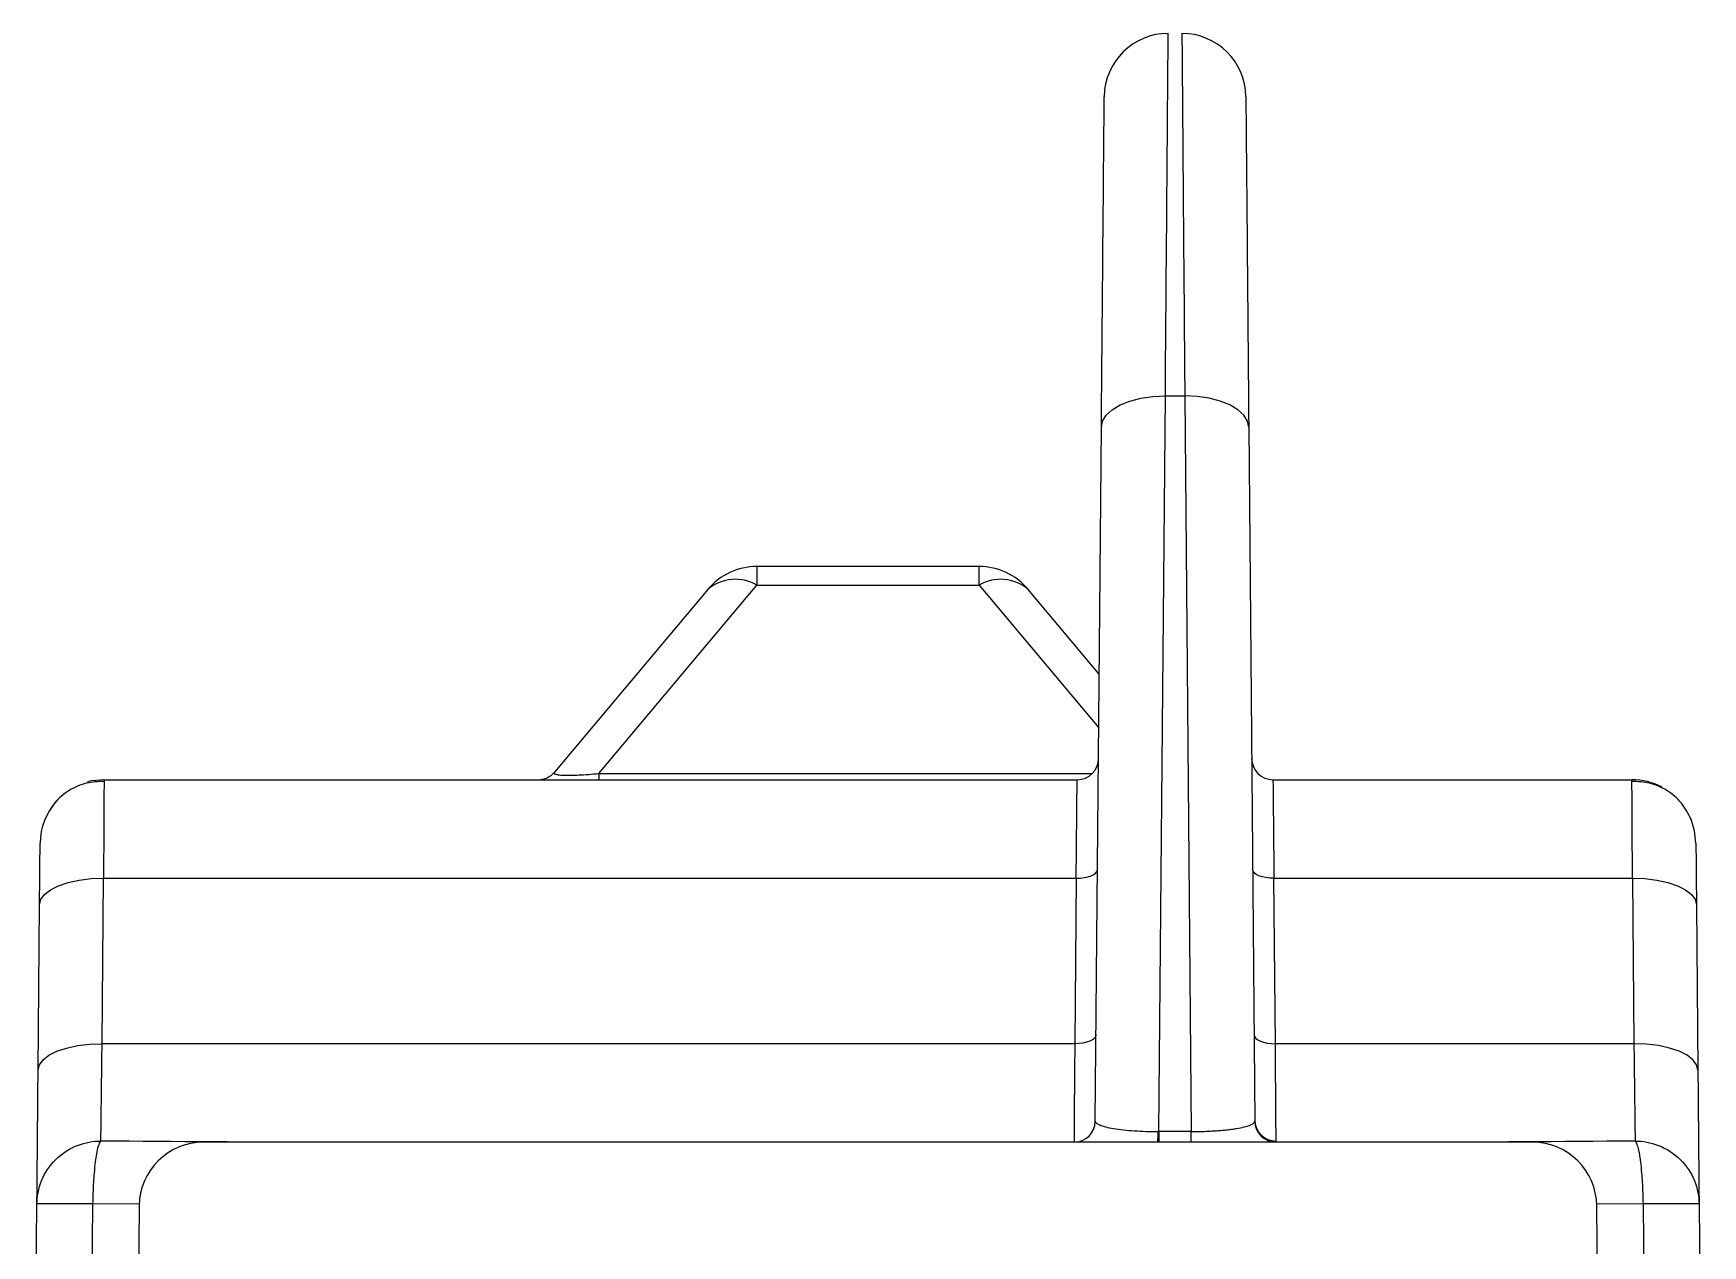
# Model space of a CAD drawing. Header units: inches. Extents: x 897.4 to 914.4, y -8.5 to 2.5.
# Drawn here: x 908.223 to 908.994, y -2.827 to -2.267 of the extents above; entities that cross this region are included whole.
import ezdxf

# ---------------------------------------------------------------- set-up
doc = ezdxf.new("R2010")
doc.units = ezdxf.units.IN
doc.header["$LTSCALE"] = 4
doc.header["$MEASUREMENT"] = 0
doc.layers.get('0').update_dxf_attribs({"linetype": 'CONTINUOUS'})

msp = doc.modelspace()

# ---------------------------------------------------------------- linework, layer by layer
for p, q in [((908.74275, -2.7742), (908.74571, -2.43464)), ((908.74571, -2.43464), (908.75469, -2.43464)), ((908.75469, -2.43464), (908.75765, -2.7742)), ((908.71339, -2.76937), (908.71619, -2.44914)), ((908.78421, -2.44914), (908.78701, -2.76937)), ((908.55719, -2.51338), (908.55719, -2.52202)), ((908.65975, -2.51338), (908.55719, -2.51338)), ((908.65975, -2.52202), (908.65975, -2.51338)), ((908.53457, -2.52392), (908.46378, -2.60828)), ((908.48427, -2.60892), (908.55719, -2.52202)), ((908.55719, -2.52202), (908.65975, -2.52202)), ((908.65975, -2.52202), (908.71497, -2.58784)), ((908.71519, -2.56304), (908.68237, -2.52392)), ((908.25585, -2.6118), (908.25584, -2.61323)), ((908.25585, -2.6118), (908.70501, -2.6118)), ((908.48427, -2.60892), (908.48427, -2.6118)), ((908.48427, -2.60892), (908.71192, -2.60892)), ((908.79539, -2.6118), (908.96109, -2.6118)), ((908.25493, -2.73366), (908.2556, -2.65726)), ((908.2556, -2.65726), (908.70456, -2.65726)), ((908.70456, -2.65726), (908.7039, -2.73366)), ((908.7965, -2.73366), (908.79584, -2.65726)), ((908.79584, -2.65726), (908.96133, -2.65726)), ((908.96133, -2.65726), (908.962, -2.73366)), ((908.22541, -2.74588), (908.22607, -2.66948)), ((908.99086, -2.66948), (908.99153, -2.74588)), ((908.7039, -2.73366), (908.25493, -2.73366)), ((908.962, -2.73366), (908.7965, -2.73366)), ((908.9153, -2.77912), (908.30163, -2.77912)), ((908.74275, -2.7742), (908.74275, -2.77912)), ((908.75765, -2.7742), (908.74275, -2.7742)), ((908.75765, -2.77912), (908.75765, -2.7742)), ((908.22323, -2.99566), (908.22487, -2.80761)), ((908.24909, -2.99566), (908.25073, -2.80761)), ((908.27228, -2.80777), (908.25073, -2.80761)), ((908.27211, -2.80839), (908.27141, -2.88765)), ((908.9662, -2.80761), (908.94466, -2.80777)), ((908.94552, -2.88765), (908.94483, -2.80839)), ((908.9662, -2.80761), (908.96784, -2.99566)), ((908.99207, -2.80761), (908.99371, -2.99566))]:
    msp.add_line(p, q)
at = {"flags": 128}
for points in [[(908.71619, -2.44914), (908.71677, -2.44627), (908.71847, -2.44353), (908.72121, -2.441), (908.72488, -2.4388), (908.72935, -2.437), (908.73444, -2.43568), (908.73997, -2.43488), (908.74571, -2.43464)], [(908.78421, -2.44914), (908.78362, -2.44627), (908.78193, -2.44353), (908.77919, -2.441), (908.77552, -2.4388), (908.77105, -2.437), (908.76596, -2.43568), (908.76043, -2.43488), (908.75469, -2.43464)], [(908.25585, -2.6118), (908.25012, -2.61236), (908.24828, -2.61279)], [(908.99061, -2.64107), (908.99, -2.63535), (908.98837, -2.63004)], [(908.22607, -2.66948), (908.22666, -2.66706), (908.22835, -2.66474), (908.23109, -2.66261), (908.23476, -2.66075), (908.23923, -2.65924), (908.24433, -2.65813), (908.24985, -2.65746), (908.2556, -2.65726)], [(908.70456, -2.65726), (908.70648, -2.6572), (908.70832, -2.65698), (908.71002, -2.65661), (908.71151, -2.6561), (908.71273, -2.65548), (908.71364, -2.65477), (908.71421, -2.654), (908.7144, -2.65319)], [(908.79584, -2.65726), (908.79392, -2.6572), (908.79208, -2.65698), (908.79038, -2.65661), (908.78889, -2.6561), (908.78766, -2.65548), (908.78675, -2.65477), (908.78619, -2.654), (908.78599, -2.65319)], [(908.96133, -2.65726), (908.96708, -2.65746), (908.97261, -2.65813), (908.9777, -2.65924), (908.98217, -2.66075), (908.98585, -2.66261), (908.98858, -2.66474), (908.99027, -2.66706), (908.99086, -2.66948)], [(908.22541, -2.74588), (908.22599, -2.74346), (908.22769, -2.74114), (908.23042, -2.73901), (908.23409, -2.73715), (908.23856, -2.73564), (908.24366, -2.73452), (908.24919, -2.73386), (908.25493, -2.73366)], [(908.71374, -2.72959), (908.71354, -2.73039), (908.71298, -2.73117), (908.71207, -2.73188), (908.71084, -2.7325), (908.70935, -2.733), (908.70765, -2.73337), (908.70581, -2.73359), (908.7039, -2.73366)], [(908.78666, -2.72959), (908.78686, -2.73039), (908.78742, -2.73117), (908.78833, -2.73188), (908.78956, -2.7325), (908.79105, -2.733), (908.79274, -2.73337), (908.79459, -2.73359), (908.7965, -2.73366)], [(908.99153, -2.74588), (908.99094, -2.74346), (908.98925, -2.74114), (908.98651, -2.73901), (908.98284, -2.73715), (908.97837, -2.73564), (908.97327, -2.73452), (908.96775, -2.73386), (908.962, -2.73366)]]:
    msp.add_lwpolyline(points, dxfattribs=at)
for centre, radius, start, end in [((908.74704, -2.29684), 0.02953, 90, 179.5), ((908.75335, -2.29684), 0.02953, 0.5, 90), ((908.55719, -2.5429), 0.02953, 90, 140), ((908.54721, -2.5388), 0.01952, 59.25108, 130.3478), ((908.65975, -2.5429), 0.02953, 40, 90), ((908.66973, -2.5388), 0.01952, 49.6522, 120.74892), ((908.70501, -2.60196), 0.00984, 270, 359.5), ((908.79539, -2.60196), 0.00984, 180.5, 270), ((908.45624, -2.60196), 0.00984, 270, 320), ((908.96109, -2.64133), 0.02953, 61.95492, 90), ((908.25585, -2.64133), 0.02953, 138.25467, 179.5), ((908.70355, -2.76928), 0.00984, 270, 359.5), ((908.79681, -2.76875), 0.00981, 180.706, 270.21311), ((908.79685, -2.76928), 0.00984, 180.5, 270), ((908.30163, -2.80865), 0.02953, 90, 179.5), ((908.68081, -2.77505), 0.06156, 356.20904, 0.79187), ((908.9153, -2.80865), 0.02953, 0.5, 90), ((908.2378, -3.60798), 0.80047, 89.07431, 90.92569), ((908.97913, -3.60798), 0.80047, 89.07431, 90.92569)]:
    msp.add_arc(centre, radius, start, end)
for points, knots in [([(908.74571, -2.43464), (908.74591, -2.40934), (908.7461, -2.38598), (908.74643, -2.34468), (908.74657, -2.32675), (908.7468, -2.29754), (908.74689, -2.28627), (908.74701, -2.27116), (908.74704, -2.26731), (908.74704, -2.26731)], [0, 0, 0, 0, 0.25, 0.25, 0.5, 0.5, 0.75, 0.75, 1, 1, 1, 1]), ([(908.75335, -2.26731), (908.75335, -2.26731), (908.75339, -2.27116), (908.75351, -2.28627), (908.7536, -2.29754), (908.75383, -2.32675), (908.75397, -2.34468), (908.7543, -2.38598), (908.75448, -2.40934), (908.75469, -2.43464)], [0, 0, 0, 0, 0.25, 0.25, 0.5, 0.5, 0.75, 0.75, 1, 1, 1, 1]), ([(908.71619, -2.44914), (908.71621, -2.44591), (908.71627, -2.43947), (908.71635, -2.43009), (908.71643, -2.42094), (908.71651, -2.41205), (908.71658, -2.40341), (908.71666, -2.39502), (908.71679, -2.37982), (908.71697, -2.35932), (908.71717, -2.33669), (908.71732, -2.31869), (908.71742, -2.30799), (908.71747, -2.30202), (908.7175, -2.2989), (908.71751, -2.29694), (908.71752, -2.2967), (908.71752, -2.29658)], [0, 0, 0, 0, 0.035216, 0.070317, 0.105348, 0.140358, 0.175394, 0.210505, 0.245737, 0.372845, 0.500018, 0.627124, 0.754297, 0.815838, 0.877132, 0.938434, 1, 1, 1, 1]), ([(908.78288, -2.29658), (908.78288, -2.29662), (908.78288, -2.2967), (908.78289, -2.29734), (908.7829, -2.29836), (908.78291, -2.29979), (908.78293, -2.30164), (908.78294, -2.30389), (908.78299, -2.30887), (908.78307, -2.31868), (908.78323, -2.33669), (908.78343, -2.35932), (908.78362, -2.38167), (908.78379, -2.40117), (908.78393, -2.41638), (908.78407, -2.43231), (908.78416, -2.44352), (908.78421, -2.44914)], [0, 0, 0, 0, 0.035215, 0.070315, 0.105345, 0.140354, 0.17539, 0.2105, 0.245731, 0.372837, 0.50001, 0.627117, 0.754291, 0.815834, 0.877129, 0.938432, 1, 1, 1, 1]), ([(908.46378, -2.60828), (908.4637, -2.60842), (908.46353, -2.60868), (908.46376, -2.60902), (908.46434, -2.6093), (908.46527, -2.60951), (908.46655, -2.60967), (908.46921, -2.60982), (908.4752, -2.60969), (908.4811, -2.60919), (908.48427, -2.60892)], [0, 0, 0, 0, 0.104768, 0.201389, 0.290583, 0.373262, 0.450573, 0.523911, 0.743812, 1, 1, 1, 1]), ([(908.70456, -2.65726), (908.70458, -2.65561), (908.70461, -2.65231), (908.70466, -2.64763), (908.7047, -2.6432), (908.70474, -2.63904), (908.70478, -2.63517), (908.70481, -2.63159), (908.70484, -2.62831), (908.70487, -2.62533), (908.7049, -2.62266), (908.70492, -2.62029), (908.70494, -2.61823), (908.70496, -2.61646), (908.70497, -2.61499), (908.70499, -2.6138), (908.705, -2.61289), (908.705, -2.61226), (908.70501, -2.61187), (908.70501, -2.61182), (908.70501, -2.6118)], [0, 0, 0, 0, 0.062015, 0.123269, 0.183764, 0.243499, 0.302474, 0.360689, 0.418145, 0.47484, 0.530775, 0.585951, 0.640367, 0.694022, 0.746918, 0.799054, 0.850431, 0.901047, 0.950903, 1, 1, 1, 1]), ([(908.79539, -2.6118), (908.79539, -2.61184), (908.79539, -2.61192), (908.7954, -2.61257), (908.79541, -2.61363), (908.79542, -2.61515), (908.79545, -2.61716), (908.79547, -2.61965), (908.7955, -2.62264), (908.79553, -2.62613), (908.79557, -2.63013), (908.79562, -2.63462), (908.79566, -2.6396), (908.79572, -2.64505), (908.79577, -2.65093), (908.79581, -2.65514), (908.79584, -2.65726)], [0, 0, 0, 0, 0.063265, 0.127787, 0.193564, 0.260597, 0.328886, 0.398431, 0.469231, 0.541288, 0.6146, 0.689169, 0.764993, 0.842073, 0.920408, 1, 1, 1, 1]), ([(908.96133, -2.65726), (908.96132, -2.65561), (908.96131, -2.65231), (908.96128, -2.64763), (908.96126, -2.6432), (908.96124, -2.63904), (908.96121, -2.63517), (908.9612, -2.63159), (908.96118, -2.62831), (908.96116, -2.62533), (908.96115, -2.62266), (908.96113, -2.62029), (908.96112, -2.61823), (908.96111, -2.61646), (908.9611, -2.61499), (908.9611, -2.6138), (908.96109, -2.61289), (908.96109, -2.61226), (908.96109, -2.61187), (908.96109, -2.61182), (908.96109, -2.6118)], [0, 0, 0, 0, 0.062014, 0.123268, 0.183762, 0.243496, 0.302471, 0.360686, 0.418141, 0.474836, 0.530772, 0.585947, 0.640363, 0.69402, 0.746916, 0.799052, 0.850429, 0.901046, 0.950903, 1, 1, 1, 1]), ([(908.25584, -2.6126), (908.25312, -2.61269), (908.24749, -2.61288), (908.2395, -2.61643), (908.23259, -2.62222), (908.22983, -2.62761), (908.22847, -2.63027)], [0, 0, 0, 0, 0.236872, 0.489139, 0.747274, 1, 1, 1, 1]), ([(908.25584, -2.61323), (908.25584, -2.61351), (908.25583, -2.61448), (908.25579, -2.62226), (908.25571, -2.63642), (908.25564, -2.65018), (908.2556, -2.65726)], [0, 0, 0, 0, 0.116844, 0.393768, 0.688161, 1, 1, 1, 1]), ([(908.98847, -2.63027), (908.9871, -2.62761), (908.98434, -2.62222), (908.97743, -2.61643), (908.96944, -2.61288), (908.96382, -2.61269), (908.96109, -2.6126)], [0, 0, 0, 0, 0.252726, 0.510861, 0.763128, 1, 1, 1, 1]), ([(908.22607, -2.66948), (908.22609, -2.66812), (908.22611, -2.66541), (908.22614, -2.66159), (908.22618, -2.65734), (908.22622, -2.65289), (908.22626, -2.64864), (908.22629, -2.64523), (908.22631, -2.64284), (908.22632, -2.64134), (908.22632, -2.64116), (908.22632, -2.64107)], [0, 0, 0, 0, 0.081689, 0.163109, 0.244962, 0.372322, 0.500057, 0.627416, 0.75515, 0.877482, 1, 1, 1, 1]), ([(908.99061, -2.64107), (908.99061, -2.64111), (908.99061, -2.64119), (908.99062, -2.64185), (908.99063, -2.64308), (908.99065, -2.64524), (908.99068, -2.64863), (908.99071, -2.65289), (908.99076, -2.65787), (908.99081, -2.6634), (908.99084, -2.66746), (908.99086, -2.66948)], [0, 0, 0, 0, 0.081687, 0.163104, 0.244956, 0.372314, 0.500048, 0.627407, 0.755143, 0.877479, 1, 1, 1, 1]), ([(908.25439, -2.77856), (908.25441, -2.77696), (908.25447, -2.77194), (908.25466, -2.75632), (908.25479, -2.74573), (908.25493, -2.73366)], [0, 0, 0, 0, 0.5, 0.5, 1, 1, 1, 1]), ([(908.7039, -2.73366), (908.70379, -2.74716), (908.7037, -2.75879), (908.70358, -2.77479), (908.70355, -2.77912), (908.70355, -2.77912)], [0, 0, 0, 0, 0.5, 0.5, 1, 1, 1, 1]), ([(908.79684, -2.77855), (908.79683, -2.77696), (908.79679, -2.77194), (908.79667, -2.75632), (908.79659, -2.74573), (908.7965, -2.73366)], [0, 0, 0, 0, 0.5, 0.5, 1, 1, 1, 1]), ([(908.962, -2.73366), (908.96214, -2.74573), (908.96227, -2.75632), (908.96246, -2.77194), (908.96252, -2.77696), (908.96254, -2.77856)], [0, 0, 0, 0, 0.5, 0.5, 1, 1, 1, 1]), ([(908.22487, -2.80761), (908.22487, -2.8073), (908.22488, -2.80668), (908.22489, -2.80523), (908.2249, -2.80339), (908.22493, -2.80035), (908.22497, -2.79549), (908.22504, -2.78802), (908.22512, -2.77912), (908.22521, -2.76898), (908.2253, -2.75792), (908.22537, -2.74989), (908.22541, -2.74588)], [0, 0, 0, 0, 0.061586, 0.122956, 0.18435, 0.246008, 0.372935, 0.500055, 0.626983, 0.754104, 0.877004, 1, 1, 1, 1]), ([(908.99153, -2.74588), (908.99154, -2.74791), (908.99158, -2.75195), (908.99163, -2.75777), (908.99168, -2.76337), (908.99174, -2.77063), (908.99182, -2.77911), (908.99189, -2.78801), (908.99196, -2.79549), (908.99201, -2.80127), (908.99205, -2.80552), (908.99206, -2.80691), (908.99207, -2.80761)], [0, 0, 0, 0, 0.061588, 0.12296, 0.184355, 0.246014, 0.372943, 0.500063, 0.626991, 0.75411, 0.877008, 1, 1, 1, 1]), ([(908.71339, -2.76937), (908.71343, -2.76955), (908.71349, -2.7699), (908.71399, -2.77038), (908.71463, -2.7708), (908.71582, -2.77137), (908.71794, -2.77204), (908.72167, -2.77281), (908.72614, -2.77341), (908.73129, -2.77385), (908.73676, -2.77414), (908.74052, -2.77418), (908.74236, -2.7742)], [0, 0, 0, 0, 0.081899, 0.153401, 0.214506, 0.265219, 0.410442, 0.536881, 0.664054, 0.782498, 0.893832, 1, 1, 1, 1]), ([(908.75765, -2.7742), (908.75857, -2.7742), (908.76043, -2.77419), (908.7632, -2.77412), (908.76596, -2.77401), (908.76868, -2.77385), (908.77132, -2.77366), (908.77386, -2.77342), (908.77627, -2.77314), (908.77919, -2.77272), (908.78239, -2.77206), (908.78494, -2.77125), (908.78666, -2.77032), (908.78688, -2.76972), (908.78701, -2.76937)], [0, 0, 0, 0, 0.052718, 0.106415, 0.161368, 0.217838, 0.276065, 0.336266, 0.39864, 0.463366, 0.589768, 0.735081, 0.846754, 1, 1, 1, 1]), ([(908.22487, -2.80761), (908.2249, -2.80417), (908.22556, -2.80047), (908.22847, -2.79331), (908.23073, -2.78988), (908.23648, -2.78422), (908.23996, -2.78201), (908.24719, -2.77918), (908.25093, -2.77856), (908.25439, -2.77856)], [0, 0, 0, 0, 0.25, 0.25, 0.5, 0.5, 0.75, 0.75, 1, 1, 1, 1]), ([(908.25073, -2.80761), (908.25075, -2.80686), (908.25078, -2.80519), (908.25088, -2.80179), (908.25109, -2.7977), (908.25142, -2.79277), (908.25192, -2.78834), (908.2525, -2.78409), (908.25332, -2.78027), (908.25401, -2.77917), (908.25439, -2.77856)], [0, 0, 0, 0, 0.053047, 0.118026, 0.241874, 0.350383, 0.500385, 0.622854, 0.78945, 1, 1, 1, 1]), ([(908.96254, -2.77856), (908.96269, -2.77874), (908.96298, -2.77909), (908.9634, -2.78009), (908.96378, -2.78129), (908.96411, -2.78265), (908.96438, -2.78407), (908.96462, -2.78548), (908.96481, -2.78684), (908.96512, -2.78929), (908.96551, -2.79277), (908.96584, -2.7977), (908.96605, -2.80179), (908.96615, -2.80519), (908.96619, -2.80686), (908.9662, -2.80761)], [0, 0, 0, 0, 0.084286, 0.162368, 0.234234, 0.299877, 0.359292, 0.412481, 0.459449, 0.500205, 0.649988, 0.758411, 0.882113, 0.947002, 1, 1, 1, 1]), ([(908.96254, -2.77856), (908.966, -2.77856), (908.96974, -2.77918), (908.97697, -2.78201), (908.98045, -2.78422), (908.9862, -2.78988), (908.98846, -2.79331), (908.99137, -2.80047), (908.99204, -2.80417), (908.99207, -2.80761)], [0, 0, 0, 0, 0.25, 0.25, 0.5, 0.5, 0.75, 0.75, 1, 1, 1, 1])]:
    msp.add_open_spline(points, degree=3, knots=knots)
for points in [[(908.35818, -2.77912), (908.32343, -2.77912), (908.28871, -2.77893), (908.25439, -2.77856)], [(908.74236, -2.7742), (908.74249, -2.7742), (908.74262, -2.7742), (908.74275, -2.7742)], [(908.96254, -2.77856), (908.92822, -2.77893), (908.8935, -2.77912), (908.85875, -2.77912)]]:
    msp.add_open_spline(points, degree=3)

doc.saveas('drawing.dxf')
